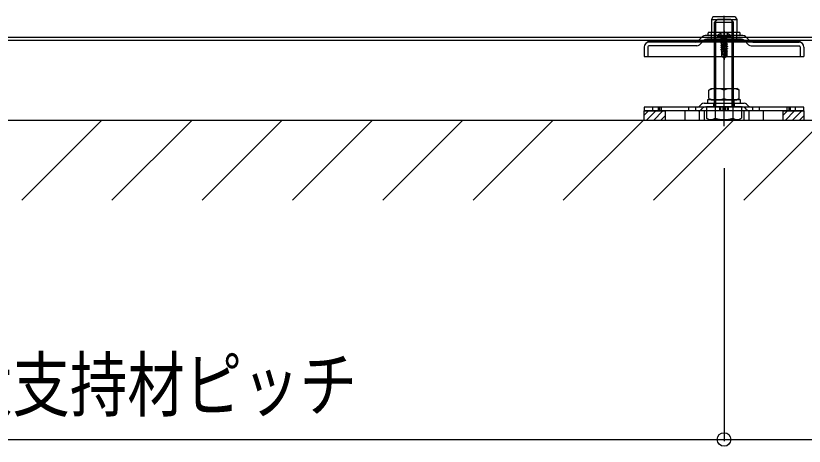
# Model space of a CAD drawing. Units: millimetres, scale not verified. Extents: x -4205 to 4205, y -2970 to 2970.
# Drawn here: x -2024.4 to -1530.2, y -894.2 to -624.4 of the extents above; entities that cross this region are included whole.
import ezdxf
from ezdxf.enums import TextEntityAlignment as Align

# ---------------------------------------------------------------- set-up
doc = ezdxf.new("R2010")
doc.units = ezdxf.units.MM
doc.header["$LTSCALE"] = 20
for name, color, linetype in [('0-4_YKK_12', 2, 'Continuous'), ('0-5_YKK_13', 4, 'Continuous'), ('0-6_YKK_D', 6, 'Continuous'), ('0-8_YSS_K', 3, 'Continuous')]:
    doc.layers.add(name, color=color, linetype=linetype)
doc.styles.add('ＭＳ ゴシック', font='')
doc.styles.get('ＭＳ ゴシック').set_extended_font_data('MS Gothic')

msp = doc.modelspace()

# ---------------------------------------------------------------- linework, layer by layer
at = {"layer": '0-4_YKK_12'}
for p, q in [((-686.5, -638), (-2474.5, -638)), ((-686.5, -640), (-2474.5, -640))]:
    msp.add_line(p, q, dxfattribs=at)
at = {"layer": '0-5_YKK_13'}
for p, q in [((-1588.45, -626.65), (-1572.55, -626.65)), ((-1573.5, -625), (-1587.5, -625)), ((-1585.55, -681.5), (-1585.55, -627.55)), ((-1580.5, -693.65), (-1580.5, -624.41)), ((-1575.45, -681.5), (-1575.45, -627.55)), ((-1573.5, -625), (-1572.55, -626.65)), ((-1572.55, -626.65), (-1572.55, -634.8)), ((-1586.5, -628.5), (-1574.5, -628.5)), ((-1568.65, -636.8), (-1592.35, -636.8)), ((-1590.5, -636.3), (-1590.5, -635.3)), ((-1571, -634.8), (-1590, -634.8)), ((-1571, -636.8), (-1590, -636.8)), ((-1588.45, -639.1), (-1588.45, -634.8)), ((-1584.5, -637.5), (-1584.36, -636.7)), ((-1580.5, -633.8), (-1580.5, -652.11)), ((-1576.5, -637.5), (-1576.64, -636.7)), ((-1572.55, -639.1), (-1572.55, -634.8)), ((-1570.5, -636.3), (-1570.5, -635.3)), ((-1598.45, -641), (-1627.5, -641)), ((-1598.5, -640), (-1598.5, -641)), ((-1596.83, -640.33), (-1593.97, -637.47)), ((-1595.87, -642.63), (-1593.02, -639.77)), ((-1569.61, -639.1), (-1591.39, -639.1)), ((-1590.3, -639.1), (-1570.7, -639.1)), ((-1590.3, -640.8), (-1570.7, -640.8)), ((-1576.5, -637.5), (-1584.5, -637.5)), ((-1584.5, -637.5), (-1584.41, -638)), ((-1576.59, -638), (-1584.41, -638)), ((-1582.6, -638.65), (-1579, -638.05)), ((-1579, -638.15), (-1582.6, -638.75)), ((-1582.6, -638.65), (-1582.05, -638.33)), ((-1582.6, -638.65), (-1582.6, -638.75)), ((-1582.6, -638.65), (-1582.6, -638.75)), ((-1582.6, -638.75), (-1582.05, -639.07)), ((-1582.6, -640.05), (-1578.4, -639.35)), ((-1578.4, -639.45), (-1582.6, -640.15)), ((-1582.6, -640.05), (-1582.05, -639.73)), ((-1582.6, -640.05), (-1582.6, -640.15)), ((-1582.6, -640.15), (-1582.05, -640.47)), ((-1582.6, -641.45), (-1578.4, -640.75)), ((-1578.4, -640.85), (-1582.6, -641.55)), ((-1582.6, -641.45), (-1582.05, -641.13)), ((-1582.6, -641.45), (-1582.6, -641.55)), ((-1582.6, -641.55), (-1582.05, -641.87)), ((-1582.6, -642.85), (-1578.4, -642.15)), ((-1578.4, -642.25), (-1582.6, -642.95)), ((-1579, -638.05), (-1582.05, -638.33)), ((-1582.05, -639.07), (-1579, -638.15)), ((-1582.05, -638.2), (-1582.05, -638.33)), ((-1578.95, -639.03), (-1582.05, -639.73)), ((-1582.05, -639.07), (-1582.05, -639.73)), ((-1578.95, -639.77), (-1582.05, -640.47)), ((-1578.95, -640.43), (-1582.05, -641.13)), ((-1582.05, -640.47), (-1582.05, -641.13)), ((-1578.95, -641.83), (-1582.05, -642.53)), ((-1582.05, -641.87), (-1582.05, -642.53)), ((-1579, -638.05), (-1579, -638.15)), ((-1578.95, -638.2), (-1578.95, -639.03)), ((-1578.4, -639.35), (-1578.95, -639.03)), ((-1578.4, -639.45), (-1578.95, -639.77)), ((-1578.95, -639.77), (-1578.95, -640.43)), ((-1578.4, -640.75), (-1578.95, -640.43)), ((-1578.95, -641.17), (-1578.95, -641.83)), ((-1578.4, -642.15), (-1578.95, -641.83)), ((-1578.4, -639.35), (-1578.4, -639.45)), ((-1578.4, -640.75), (-1578.4, -640.85)), ((-1578.4, -642.15), (-1578.4, -642.25)), ((-1576.5, -637.5), (-1576.59, -638)), ((-1565.13, -642.63), (-1567.98, -639.77)), ((-1564.17, -640.33), (-1567.03, -637.47)), ((-1562.55, -641), (-1533.5, -641)), ((-1562.5, -640), (-1562.5, -641)), ((-1630.5, -644), (-1630.5, -650)), ((-1628.2, -643.8), (-1628.2, -650)), ((-1597.5, -643.3), (-1627.7, -643.3)), ((-1582.6, -642.85), (-1582.05, -642.53)), ((-1582.6, -642.85), (-1582.6, -642.95)), ((-1582.6, -642.95), (-1582.05, -643.27)), ((-1582.6, -644.25), (-1578.4, -643.55)), ((-1578.4, -643.65), (-1582.6, -644.35)), ((-1582.6, -644.25), (-1582.05, -643.93)), ((-1582.6, -644.25), (-1582.6, -644.35)), ((-1582.6, -644.35), (-1582.05, -644.67)), ((-1582.6, -645.65), (-1578.4, -644.95)), ((-1578.4, -645.05), (-1582.6, -645.75)), ((-1582.6, -645.65), (-1582.05, -645.33)), ((-1582.6, -645.65), (-1582.6, -645.75)), ((-1582.6, -645.75), (-1582.05, -646.07)), ((-1579.82, -646.51), (-1582.4, -646.93)), ((-1582.4, -646.93), (-1582.05, -646.73)), ((-1582.2, -647.03), (-1582.4, -646.93)), ((-1582.2, -647.03), (-1582.2, -649.45)), ((-1579.96, -647.1), (-1582.2, -647.1)), ((-1578.95, -643.23), (-1582.05, -643.93)), ((-1582.05, -643.27), (-1582.05, -643.93)), ((-1578.95, -644.63), (-1582.05, -645.33)), ((-1582.05, -644.67), (-1582.05, -645.33)), ((-1579.59, -645.51), (-1582.05, -646.07)), ((-1582.05, -646.07), (-1582.05, -646.73)), ((-1579.75, -646.21), (-1582.05, -646.73)), ((-1579.88, -646.78), (-1581.55, -647.1)), ((-1579.17, -645.38), (-1580.35, -650.58)), ((-1579.1, -645.55), (-1579.1, -649.33)), ((-1578.95, -646.03), (-1579.1, -646.07)), ((-1578.5, -646.29), (-1579.1, -646.39)), ((-1578.5, -646.51), (-1579.1, -646.62)), ((-1578.8, -647.1), (-1579.1, -647.1)), ((-1578.95, -642.57), (-1578.95, -643.23)), ((-1578.4, -643.55), (-1578.95, -643.23)), ((-1578.95, -643.97), (-1578.95, -644.63)), ((-1578.4, -644.95), (-1578.95, -644.63)), ((-1578.95, -645.37), (-1578.95, -646.03)), ((-1578.5, -646.29), (-1578.95, -646.03)), ((-1578.8, -646.68), (-1578.8, -649.45)), ((-1578.5, -646.29), (-1578.5, -646.51)), ((-1578.4, -643.55), (-1578.4, -643.65)), ((-1578.4, -644.95), (-1578.4, -645.05)), ((-1563.5, -643.3), (-1533.3, -643.3)), ((-1532.8, -643.8), (-1532.8, -650)), ((-1530.5, -644), (-1530.5, -650)), ((-1630.5, -650), (-1530.5, -650)), ((-1581.25, -648.65), (-1582.2, -649.45)), ((-1580.65, -651), (-1582.2, -649.45)), ((-1580.5, -649.49), (-1580.65, -651)), ((-1580.65, -651), (-1580.35, -651)), ((-1580.5, -649.49), (-1580.5, -651)), ((-1579.1, -649.33), (-1580.35, -650.58)), ((-1580.35, -651), (-1578.8, -649.45)), ((-1580.35, -650.58), (-1580.35, -651)), ((-1578.8, -649.45), (-1579.1, -649.33)), ((-1588.53, -670.1), (-1572.47, -670.1)), ((-1580.5, -676.25), (-1580.5, -670.95)), ((-1580.5, -676.25), (-1580.5, -670.95)), ((-1590, -676.25), (-1588.53, -677.1)), ((-1571, -676.25), (-1572.47, -677.1)), ((-1630.5, -681.7), (-1630.5, -684)), ((-1530.5, -681.7), (-1630.5, -681.7)), ((-1625.25, -681.7), (-1625.25, -684)), ((-1621.85, -681.7), (-1621.85, -684)), ((-1621.04, -681.7), (-1621.04, -684)), ((-1619.75, -684), (-1619.75, -681.7)), ((-1602.75, -681.7), (-1602.75, -684)), ((-1598.25, -684), (-1598.25, -681.7)), ((-1595.83, -681.03), (-1594.67, -679.87)), ((-1593.05, -679.2), (-1567.95, -679.2)), ((-1592.09, -681.5), (-1568.91, -681.5)), ((-1588.53, -677.1), (-1572.47, -677.1)), ((-1587, -681.5), (-1587, -679.2)), ((-1586.6, -677.1), (-1586.6, -679.2)), ((-1585.98, -681.5), (-1585.98, -688.65)), ((-1583.25, -681.7), (-1583.25, -684)), ((-1582.75, -681.7), (-1582.75, -684)), ((-1581.23, -681.7), (-1581.23, -684)), ((-1579.81, -681.7), (-1579.81, -684)), ((-1578.25, -684), (-1578.25, -681.7)), ((-1577.75, -684), (-1577.75, -681.7)), ((-1575.02, -681.5), (-1575.02, -688.65)), ((-1574.4, -677.1), (-1574.4, -679.2)), ((-1574, -681.5), (-1574, -679.2)), ((-1569.53, -681.5), (-1569.53, -688.65)), ((-1565.17, -681.03), (-1566.33, -679.87)), ((-1562.75, -681.7), (-1562.75, -684)), ((-1558.25, -684), (-1558.25, -681.7)), ((-1541.25, -681.7), (-1541.25, -684)), ((-1539.96, -681.7), (-1539.96, -684)), ((-1539.15, -681.7), (-1539.15, -684)), ((-1535.75, -684), (-1535.75, -681.7)), ((-1530.5, -684), (-1530.5, -681.7)), ((-1530.5, -684), (-1630.5, -684)), ((-1580.5, -684), (-1617.5, -684)), ((-1617.5, -684), (-1617.5, -690)), ((-1605, -684), (-1605, -690)), ((-1596, -684), (-1596, -690)), ((-1594.87, -683.33), (-1593.72, -682.17)), ((-1593, -684), (-1593, -690)), ((-1543.5, -684), (-1580.5, -684)), ((-1568, -684), (-1568, -690)), ((-1566.13, -683.33), (-1567.28, -682.17)), ((-1565, -684), (-1565, -690)), ((-1562.32, -684), (-1562.32, -684)), ((-1562.32, -684), (-1562.32, -684)), ((-1556, -684), (-1556, -690)), ((-1543.5, -690), (-1543.5, -684)), ((-1580.5, -690), (-1617.5, -690)), ((-1590, -689.5), (-1591.47, -688.65)), ((-1590, -689.5), (-1571, -689.5)), ((-1543.5, -690), (-1580.5, -690)), ((-1571, -689.5), (-1569.53, -688.65))]:
    msp.add_line(p, q, dxfattribs=at)
for points in [[(-1587.5, -625), (-1588.45, -626.65), (-1588.45, -634.8)], [(-1586.5, -681.5), (-1586.5, -628.5), (-1584.5, -626.5), (-1576.5, -626.5)], [(-1574.5, -681.5), (-1574.5, -628.5), (-1576.5, -626.5)], [(-1582.8, -635.52), (-1581.64, -637.84), (-1580.5, -638.45)], [(-1578.2, -635.52), (-1579.35, -637.84), (-1580.5, -638.45)], [(-1578.4, -640.85), (-1578.95, -641.17), (-1582.05, -641.87)], [(-1578.4, -642.25), (-1578.95, -642.57), (-1582.05, -643.27)], [(-1578.4, -643.65), (-1578.95, -643.97), (-1582.05, -644.67)], [(-1579.59, -645.49), (-1580.5, -649.49), (-1581.25, -648.65), (-1581.4, -647.1)], [(-1578.4, -645.05), (-1578.95, -645.37), (-1579.14, -645.41)], [(-1578.5, -646.51), (-1578.95, -646.77), (-1579.1, -646.8)], [(-1590, -676.25), (-1590, -670.95), (-1588.53, -670.1)], [(-1571, -676.25), (-1571, -670.95), (-1572.47, -670.1)], [(-1569.53, -681.5), (-1591.47, -681.5), (-1591.47, -688.65)], [(-1590.8, -677.1), (-1590.8, -679.2), (-1570.2, -679.2)], [(-1570.2, -679.2), (-1570.2, -677.1), (-1590.8, -677.1)]]:
    msp.add_lwpolyline(points, dxfattribs=at)
msp.add_lwpolyline([(-1628, -640), (-1533, -640), (-1533, -641), (-1628, -641)], close=True, dxfattribs=at)
for centre, radius, start, end in [((-1592.35, -639.1), 2.3, 90, 135), ((-1590, -635.3), 0.5, 90, 180), ((-1590, -636.3), 0.5, 180, 270), ((-1583.47, -636.85), 0.9, 122.0559, 170), ((-1580.5, -641.6), 6.5, 57.9441, 122.0559), ((-1577.53, -636.85), 0.9, 10, 57.9441), ((-1571, -635.3), 0.5, 0, 90), ((-1571, -636.3), 0.5, 270, 0), ((-1568.65, -639.1), 2.3, 45, 90), ((-1627.5, -644), 3, 90, 180), ((-1598.45, -638.7), 2.3, 270, 315), ((-1591.39, -641.4), 2.3, 90, 135), ((-1590.3, -639.95), 0.85, 90, 270), ((-1582.25, -638.2), 0.2, 0, 90), ((-1578.75, -638.2), 0.2, 90, 180), ((-1570.7, -639.95), 0.85, 270, 90), ((-1569.61, -641.4), 2.3, 45, 90), ((-1562.55, -638.7), 2.3, 225, 270), ((-1533.5, -644), 3, 0, 90), ((-1627.7, -643.8), 0.5, 90, 180), ((-1597.5, -641), 2.3, 270, 315), ((-1579.35, -645.55), 0.248, 0, 167.191), ((-1563.5, -641), 2.3, 225, 270), ((-1533.3, -643.8), 0.5, 0, 90), ((-1585.25, -683.5), 13.42, 69.2736, 110.7264), ((-1575.75, -683.5), 13.42, 69.2736, 110.7264), ((-1585.25, -663.7), 13.42, 249.2736, 290.7264), ((-1575.75, -663.7), 13.42, 249.2736, 290.7264), ((-1597.45, -679.4), 2.3, 270, 315), ((-1593.05, -681.5), 2.3, 90, 135), ((-1592.09, -683.8), 2.3, 90, 135), ((-1568.91, -683.8), 2.3, 45, 90), ((-1567.95, -681.5), 2.3, 45, 90), ((-1563.55, -679.4), 2.3, 225, 270), ((-1596.5, -681.7), 2.3, 270, 315), ((-1564.5, -681.7), 2.3, 225, 270), ((-1588.73, -684.64), 4.86, 235.6157, 304.3843), ((-1580.5, -671.35), 18.15, 252.412, 287.5879), ((-1572.27, -684.64), 4.86, 235.6157, 304.3843)]:
    msp.add_arc(centre, radius, start, end, dxfattribs=at)
at = {"layer": '0-6_YKK_D'}
for p, q in [((-1580.5, -720), (-1580.5, -891)), ((-1580.5, -720), (-1580.5, -891)), ((-2280.5, -890), (-1580.5, -890)), ((-1580.5, -890), (-880.5, -890))]:
    msp.add_line(p, q, dxfattribs=at)
msp.add_circle((-1580.5, -890), 4.25, dxfattribs=at)
msp.add_circle((-1580.5, -890), 4.25, dxfattribs=at)
at = {"layer": '0-8_YSS_K'}
for p, q in [((-1630.5, -686.71), (-1627.79, -684)), ((-1629.3, -690), (-1623.3, -684)), ((-1624.81, -690), (-1618.81, -684)), ((-1543.5, -686.71), (-1540.79, -684)), ((-1542.3, -690), (-1536.3, -684)), ((-1537.81, -690), (-1531.81, -684)), ((-656, -690), (-2505, -690)), ((-2020.69, -740), (-1970.69, -690)), ((-1964.12, -740), (-1914.12, -690)), ((-1907.55, -740), (-1857.55, -690)), ((-1850.98, -740), (-1800.98, -690)), ((-1794.41, -740), (-1744.41, -690)), ((-1737.84, -740), (-1687.84, -690)), ((-1681.27, -740), (-1631.27, -690)), ((-1624.71, -740), (-1574.71, -690)), ((-1620.32, -690), (-1617.5, -687.18)), ((-1568.14, -740), (-1518.14, -690)), ((-1533.32, -690), (-1530.5, -687.18))]:
    msp.add_line(p, q, dxfattribs=at)
for points in [[(-1630.5, -684), (-1617.5, -684), (-1617.5, -690), (-1630.5, -690)], [(-1543.5, -684), (-1530.5, -684), (-1530.5, -690), (-1543.5, -690)]]:
    msp.add_lwpolyline(points, close=True, dxfattribs=at)

# ---------------------------------------------------------------- texts
at = {"layer": '0-6_YKK_D', "style": 'ＭＳ ゴシック', "width": 0.8}
msp.add_text('根太支持材ピッチ', height=32.99, dxfattribs=at).set_placement((-2098.5, -882), align=Align.BOTTOM_LEFT)

doc.saveas('drawing.dxf')
